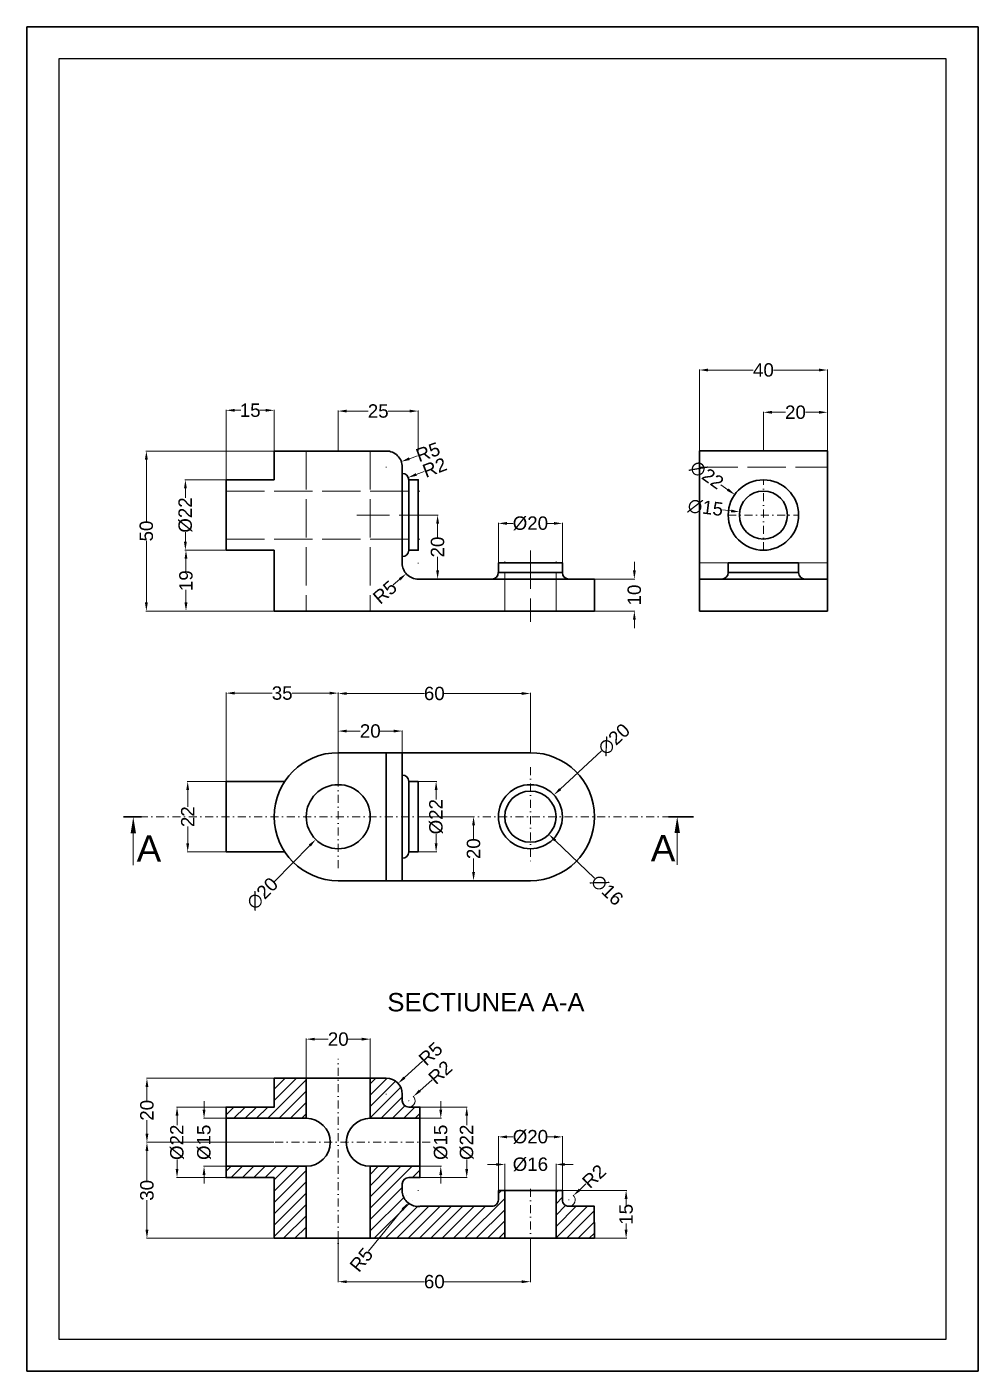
# Model space of a CAD drawing. Header units: inches. Extents: x 0 to 297, y 0 to 420.
import ezdxf

# ---------------------------------------------------------------- set-up
doc = ezdxf.new("R2010")
doc.units = ezdxf.units.IN
doc.header["$MEASUREMENT"] = 0
doc.linetypes.add('ACAD_ISO02W100', pattern=[15, 12, -3])
doc.linetypes.add('DASHDOT', pattern=[1, 0.5, -0.25, 0, -0.25])
for name, color, linetype, lineweight in [('A', 201, 'Continuous', 30), ('axe', 230, 'DASHDOT', 0), ('cote', 201, 'Continuous', 0), ('hasura', 253, 'Continuous', 0), ('interior', 253, 'ACAD_ISO02W100', 0), ('lin groasa', 255, 'Continuous', 30), ('rama', 255, 'Continuous', 30)]:
    doc.layers.add(name, color=color, linetype=linetype, lineweight=lineweight)
doc.styles.get("Standard").update_dxf_attribs({"font": 'arial.ttf'})
doc.dimstyles.get("Standard").update_dxf_attribs({"dimtxt": 4.18, "dimasz": 2.68, "dimexe": 0.18, "dimexo": 0.0625, "dimgap": 0.09, "dimtad": 0, "dimdec": 1, "dimdsep": 46, "dimtxsty": 'Standard', "dimcen": 0.09, "dimclrd": 256, "dimclre": 256, "dimclrt": 256, "dimadec": 0, "dimazin": 2, "dimtfac": 1, "dimtdec": 1, "dimtofl": 0, "dimtmove": 0, "dimatfit": 3, "dimfxl": 1, "dimtfillclr": 256, "dimtolj": 1, "dimtzin": 0, "dimlwd": -1, "dimlwe": -1, "dimarcsym": 0})

# ---------------------------------------------------------------- blocks, each defined once
blk = doc.blocks.new('*D1')
at = {"layer": 'cote', "ltscale": 5, "transparency": 16777216}
for p, q in [((97.21, 193.29), (97.21, 200.16)), ((99.89, 199.98), (104.1, 199.98)), ((114.53, 199.98), (110.32, 199.98)), ((117.21, 193.29), (117.21, 200.16))]:
    blk.add_line(p, q, dxfattribs=at)
for points in [[(99.89, 200.42), (99.89, 199.53), (97.21, 199.98)], [(114.53, 200.42), (114.53, 199.53), (117.21, 199.98)]]:
    blk.add_solid(points, dxfattribs=at)
at = {"layer": 'Defpoints', "color": 0, "ltscale": 5, "transparency": 16777216}
for p in [(117.21, 199.98), (97.21, 193.23), (117.21, 193.23)]:
    blk.add_point(p, dxfattribs=at)
at = {"layer": 'cote', "ltscale": 5, "transparency": 16777216, "insert": (107.21, 199.98), "char_height": 4.18, "attachment_point": 5}
blk.add_mtext('\\A1;20', dxfattribs=at)
blk = doc.blocks.new('*D2')
at = {"layer": 'cote', "ltscale": 5, "transparency": 16777216}
for p, q in [((62.21, 278.55), (62.21, 300.39)), ((64.89, 300.21), (66.8, 300.21)), ((74.53, 300.21), (72.61, 300.21)), ((77.21, 278.55), (77.21, 300.39))]:
    blk.add_line(p, q, dxfattribs=at)
for points in [[(64.89, 300.65), (64.89, 299.76), (62.21, 300.21)], [(74.53, 300.65), (74.53, 299.76), (77.21, 300.21)]]:
    blk.add_solid(points, dxfattribs=at)
at = {"layer": 'Defpoints', "color": 0, "ltscale": 5, "transparency": 16777216}
for p in [(77.21, 300.21), (62.21, 278.48), (77.21, 278.48)]:
    blk.add_point(p, dxfattribs=at)
at = {"layer": 'cote', "ltscale": 5, "transparency": 16777216, "insert": (69.71, 300.21), "char_height": 4.18, "attachment_point": 5}
blk.add_mtext('\\A1;15', dxfattribs=at)
blk = doc.blocks.new('*D3')
at = {"layer": 'cote', "ltscale": 5, "transparency": 16777216}
for p, q in [((97.21, 287.55), (97.21, 300.14)), ((99.89, 299.96), (106.57, 299.96)), ((119.51, 299.96), (112.84, 299.96)), ((122.19, 287.55), (122.19, 300.14))]:
    blk.add_line(p, q, dxfattribs=at)
for points in [[(99.89, 300.4), (99.89, 299.51), (97.21, 299.96)], [(119.51, 300.4), (119.51, 299.51), (122.19, 299.96)]]:
    blk.add_solid(points, dxfattribs=at)
at = {"layer": 'Defpoints', "color": 0, "ltscale": 5, "transparency": 16777216}
for p in [(122.19, 299.96), (97.21, 287.48), (122.19, 287.48)]:
    blk.add_point(p, dxfattribs=at)
at = {"layer": 'cote', "ltscale": 5, "transparency": 16777216, "insert": (109.7, 299.96), "char_height": 4.18, "attachment_point": 5}
blk.add_mtext('\\A1;25', dxfattribs=at)
blk = doc.blocks.new('*D4')
at = {"layer": 'cote', "ltscale": 5, "transparency": 16777216}
for p, q in [((128.23, 264.8), (128.23, 260.6)), ((128.3, 267.48), (128.41, 267.48)), ((128.23, 250.17), (128.23, 254.37)), ((128.3, 247.49), (128.41, 247.49))]:
    blk.add_line(p, q, dxfattribs=at)
for points in [[(127.79, 264.8), (128.68, 264.8), (128.23, 267.48)], [(127.79, 250.17), (128.68, 250.17), (128.23, 247.49)]]:
    blk.add_solid(points, dxfattribs=at)
at = {"layer": 'Defpoints', "color": 0, "ltscale": 5, "transparency": 16777216}
for p in [(128.23, 267.48), (128.23, 247.49), (128.23, 247.49)]:
    blk.add_point(p, dxfattribs=at)
at = {"layer": 'cote', "ltscale": 5, "transparency": 16777216, "insert": (128.23, 257.48), "char_height": 4.18, "attachment_point": 5, "rotation": 90}
blk.add_mtext('\\A1;20', dxfattribs=at)
blk = doc.blocks.new('*D5')
at = {"layer": 'cote', "ltscale": 5, "transparency": 16777216}
for p, q in [((77.15, 287.48), (37.12, 287.48)), ((37.3, 284.8), (37.3, 265.56)), ((37.3, 240.17), (37.3, 259.41)), ((77.15, 237.49), (37.12, 237.49))]:
    blk.add_line(p, q, dxfattribs=at)
for points in [[(36.85, 284.8), (37.75, 284.8), (37.3, 287.48)], [(36.85, 240.17), (37.75, 240.17), (37.3, 237.49)]]:
    blk.add_solid(points, dxfattribs=at)
at = {"layer": 'Defpoints', "color": 0, "ltscale": 5, "transparency": 16777216}
for p in [(77.21, 287.48), (37.3, 237.49), (77.21, 237.49)]:
    blk.add_point(p, dxfattribs=at)
at = {"layer": 'cote', "ltscale": 5, "transparency": 16777216, "insert": (37.3, 262.48), "char_height": 4.18, "attachment_point": 5, "rotation": 90}
blk.add_mtext('\\A1;50', dxfattribs=at)
blk = doc.blocks.new('*D6')
at = {"layer": 'cote', "ltscale": 5, "transparency": 16777216}
for p, q in [((62.15, 256.48), (49.49, 256.48)), ((49.67, 253.8), (49.67, 249.88)), ((49.67, 240.17), (49.67, 244.09)), ((62.15, 237.49), (49.49, 237.49))]:
    blk.add_line(p, q, dxfattribs=at)
for points in [[(49.22, 253.8), (50.12, 253.8), (49.67, 256.48)], [(49.22, 240.17), (50.12, 240.17), (49.67, 237.49)]]:
    blk.add_solid(points, dxfattribs=at)
at = {"layer": 'Defpoints', "color": 0, "ltscale": 5, "transparency": 16777216}
for p in [(62.21, 256.48), (49.67, 237.49), (62.21, 237.49)]:
    blk.add_point(p, dxfattribs=at)
at = {"layer": 'cote', "ltscale": 5, "transparency": 16777216, "insert": (49.67, 246.98), "char_height": 4.18, "attachment_point": 5, "rotation": 90}
blk.add_mtext('\\A1;19', dxfattribs=at)
blk = doc.blocks.new('*D7')
at = {"layer": 'cote', "ltscale": 5, "transparency": 16777216}
for p, q in [((62.15, 278.48), (49.31, 278.48)), ((49.49, 275.8), (49.49, 272.82)), ((49.49, 259.16), (49.49, 262.15)), ((62.15, 256.48), (49.31, 256.48))]:
    blk.add_line(p, q, dxfattribs=at)
for points in [[(49.04, 275.8), (49.94, 275.8), (49.49, 278.48)], [(49.04, 259.16), (49.94, 259.16), (49.49, 256.48)]]:
    blk.add_solid(points, dxfattribs=at)
at = {"layer": 'Defpoints', "color": 0, "ltscale": 5, "transparency": 16777216}
for p in [(62.21, 278.48), (49.49, 256.48), (62.21, 256.48)]:
    blk.add_point(p, dxfattribs=at)
at = {"layer": 'cote', "ltscale": 5, "transparency": 16777216, "insert": (49.49, 267.48), "char_height": 4.18, "attachment_point": 5, "rotation": 90}
blk.add_mtext('\\A1;%%C22', dxfattribs=at)
blk = doc.blocks.new('*D8')
at = {"layer": 'cote', "ltscale": 5, "transparency": 16777216}
for p, q in [((147.21, 252.6), (147.21, 265.05)), ((149.89, 264.87), (151.86, 264.87)), ((164.53, 264.87), (162.56, 264.87)), ((167.21, 252.6), (167.21, 265.05))]:
    blk.add_line(p, q, dxfattribs=at)
for points in [[(149.89, 265.31), (149.89, 264.42), (147.21, 264.87)], [(164.53, 265.31), (164.53, 264.42), (167.21, 264.87)]]:
    blk.add_solid(points, dxfattribs=at)
at = {"layer": 'Defpoints', "color": 0, "ltscale": 5, "transparency": 16777216}
for p in [(167.21, 264.87), (147.21, 252.53), (167.21, 252.53)]:
    blk.add_point(p, dxfattribs=at)
at = {"layer": 'cote', "ltscale": 5, "transparency": 16777216, "insert": (157.21, 264.87), "char_height": 4.18, "attachment_point": 5}
blk.add_mtext('\\A1;%%C20', dxfattribs=at)
blk = doc.blocks.new('*D9')
at = {"layer": 'cote', "ltscale": 5, "transparency": 16777216}
for p, q in [((189.67, 250.17), (189.67, 252.85)), ((177.27, 247.49), (189.85, 247.49)), ((177.27, 237.49), (189.85, 237.49)), ((189.67, 234.81), (189.67, 232.13))]:
    blk.add_line(p, q, dxfattribs=at)
for points in [[(189.23, 250.17), (190.12, 250.17), (189.67, 247.49)], [(189.23, 234.81), (190.12, 234.81), (189.67, 237.49)]]:
    blk.add_solid(points, dxfattribs=at)
at = {"layer": 'Defpoints', "color": 0, "ltscale": 5, "transparency": 16777216}
for p in [(177.21, 247.49), (177.21, 237.49), (189.67, 237.49)]:
    blk.add_point(p, dxfattribs=at)
at = {"layer": 'cote', "ltscale": 5, "transparency": 16777216, "insert": (189.67, 242.49), "char_height": 4.18, "attachment_point": 5, "rotation": 90}
blk.add_mtext('\\A1;10', dxfattribs=at)
blk = doc.blocks.new('*D10')
at = {"layer": 'cote', "ltscale": 5, "transparency": 16777216}
for p, q in [((121.96, 285.98), (119.43, 285.08)), ((112.11, 282.48), (112.29, 282.48)), ((112.2, 282.39), (112.2, 282.57))]:
    blk.add_line(p, q, dxfattribs=at)
blk.add_solid([(119.28, 285.5), (119.58, 284.66), (116.91, 284.17)], dxfattribs=at)
at = {"layer": 'Defpoints', "color": 0, "ltscale": 5, "transparency": 16777216}
for p in [(112.2, 282.48), (116.91, 284.17)]:
    blk.add_point(p, dxfattribs=at)
at = {"layer": 'cote', "ltscale": 5, "transparency": 16777216, "insert": (125.23, 287.15), "char_height": 4.18, "attachment_point": 5, "rotation": 19.7233}
blk.add_mtext('\\A1;R5', dxfattribs=at)
blk = doc.blocks.new('*D11')
at = {"layer": 'cote', "ltscale": 5, "transparency": 16777216}
for p, q in [((117.12, 278.48), (117.3, 278.48)), ((117.21, 278.39), (117.21, 278.57)), ((124.09, 281.1), (121.58, 280.15))]:
    blk.add_line(p, q, dxfattribs=at)
blk.add_solid([(121.42, 280.57), (121.74, 279.73), (119.08, 279.2)], dxfattribs=at)
at = {"layer": 'Defpoints', "color": 0, "ltscale": 5, "transparency": 16777216}
for p in [(117.21, 278.48), (119.08, 279.2)]:
    blk.add_point(p, dxfattribs=at)
at = {"layer": 'cote', "ltscale": 5, "transparency": 16777216, "insert": (127.3, 282.32), "char_height": 4.18, "attachment_point": 5, "rotation": 20.8193}
blk.add_mtext('\\A1;R2', dxfattribs=at)
blk = doc.blocks.new('*D12')
at = {"layer": 'cote', "ltscale": 5, "transparency": 16777216}
for p, q in [((122.09, 252.46), (122.27, 252.46)), ((122.18, 252.37), (122.18, 252.55)), ((114.39, 245.63), (116.4, 247.4))]:
    blk.add_line(p, q, dxfattribs=at)
blk.add_solid([(116.11, 247.74), (116.7, 247.06), (118.42, 249.16)], dxfattribs=at)
at = {"layer": 'Defpoints', "color": 0, "ltscale": 5, "transparency": 16777216}
for p in [(122.18, 252.46), (118.42, 249.16)]:
    blk.add_point(p, dxfattribs=at)
at = {"layer": 'cote', "ltscale": 5, "transparency": 16777216, "insert": (111.77, 243.35), "char_height": 4.18, "attachment_point": 5, "rotation": 41.1904}
blk.add_mtext('\\A1;R5', dxfattribs=at)
blk = doc.blocks.new('*D13')
at = {"layer": 'cote', "ltscale": 5, "transparency": 16777216}
for p, q in [((229.97, 287.55), (229.97, 299.76)), ((232.65, 299.58), (236.86, 299.58)), ((247.29, 299.58), (243.08, 299.58)), ((249.97, 287.55), (249.97, 299.76))]:
    blk.add_line(p, q, dxfattribs=at)
for points in [[(232.65, 300.03), (232.65, 299.13), (229.97, 299.58)], [(247.29, 300.03), (247.29, 299.13), (249.97, 299.58)]]:
    blk.add_solid(points, dxfattribs=at)
at = {"layer": 'Defpoints', "color": 0, "ltscale": 5, "transparency": 16777216}
for p in [(249.97, 299.58), (229.97, 287.49), (249.97, 287.49)]:
    blk.add_point(p, dxfattribs=at)
at = {"layer": 'cote', "ltscale": 5, "transparency": 16777216, "insert": (239.97, 299.58), "char_height": 4.18, "attachment_point": 5}
blk.add_mtext('\\A1;20', dxfattribs=at)
blk = doc.blocks.new('*D14')
at = {"layer": 'cote', "ltscale": 5, "transparency": 16777216}
for p, q in [((209.97, 287.55), (209.97, 312.97)), ((212.65, 312.79), (226.81, 312.79)), ((247.29, 312.79), (233.13, 312.79)), ((249.97, 287.55), (249.97, 312.97))]:
    blk.add_line(p, q, dxfattribs=at)
for points in [[(212.65, 313.23), (212.65, 312.34), (209.97, 312.79)], [(247.29, 313.23), (247.29, 312.34), (249.97, 312.79)]]:
    blk.add_solid(points, dxfattribs=at)
at = {"layer": 'Defpoints', "color": 0, "ltscale": 5, "transparency": 16777216}
for p in [(249.97, 312.79), (209.97, 287.49), (249.97, 287.49)]:
    blk.add_point(p, dxfattribs=at)
at = {"layer": 'cote', "ltscale": 5, "transparency": 16777216, "insert": (229.97, 312.79), "char_height": 4.18, "attachment_point": 5}
blk.add_mtext('\\A1;40', dxfattribs=at)
blk = doc.blocks.new('*D15')
at = {"layer": 'cote', "ltscale": 5, "transparency": 16777216}
for p, q in [((216.63, 276.95), (218.82, 275.4)), ((229.88, 267.48), (230.06, 267.48)), ((229.97, 267.39), (229.97, 267.57))]:
    blk.add_line(p, q, dxfattribs=at)
blk.add_solid([(219.07, 275.77), (218.56, 275.04), (221, 273.85)], dxfattribs=at)
at = {"layer": 'Defpoints', "color": 0, "ltscale": 5, "transparency": 16777216}
for p in [(221, 273.85), (238.94, 261.12)]:
    blk.add_point(p, dxfattribs=at)
at = {"layer": 'cote', "ltscale": 5, "transparency": 16777216, "insert": (212.28, 280.04), "char_height": 4.18, "attachment_point": 5, "rotation": 324.6384}
blk.add_mtext('\\A1;∅22', dxfattribs=at)
blk = doc.blocks.new('*D16')
at = {"layer": 'cote', "ltscale": 5, "transparency": 16777216}
for p, q in [((217.21, 269.1), (219.87, 268.77)), ((229.88, 267.48), (230.06, 267.48)), ((229.97, 267.39), (229.97, 267.57))]:
    blk.add_line(p, q, dxfattribs=at)
blk.add_solid([(219.93, 269.21), (219.82, 268.32), (222.53, 268.43)], dxfattribs=at)
at = {"layer": 'Defpoints', "color": 0, "ltscale": 5, "transparency": 16777216}
for p in [(222.53, 268.43), (237.41, 266.54)]:
    blk.add_point(p, dxfattribs=at)
at = {"layer": 'cote', "ltscale": 5, "transparency": 16777216, "insert": (211.88, 269.78), "char_height": 4.18, "attachment_point": 5, "rotation": 352.7708}
blk.add_mtext('\\A1;∅15', dxfattribs=at)
blk = doc.blocks.new('*D17')
at = {"layer": 'cote', "ltscale": 5, "transparency": 16777216}
for p, q in [((97.12, 173.23), (97.3, 173.23)), ((97.21, 173.14), (97.21, 173.32)), ((77.3, 153.02), (88.31, 164.2))]:
    blk.add_line(p, q, dxfattribs=at)
blk.add_solid([(87.99, 164.51), (88.63, 163.88), (90.19, 166.11)], dxfattribs=at)
at = {"layer": 'Defpoints', "color": 0, "ltscale": 5, "transparency": 16777216}
for p in [(104.23, 180.35), (90.19, 166.11)]:
    blk.add_point(p, dxfattribs=at)
at = {"layer": 'cote', "ltscale": 5, "transparency": 16777216, "insert": (73.54, 149.21), "char_height": 4.18, "attachment_point": 5, "rotation": 45.4229}
blk.add_mtext('\\A1;∅20', dxfattribs=at)
blk = doc.blocks.new('*D18')
at = {"layer": 'cote', "ltscale": 5, "transparency": 16777216}
for p, q in [((62.15, 184.23), (50.03, 184.23)), ((50.21, 181.55), (50.21, 176.33)), ((50.21, 164.91), (50.21, 170.13)), ((62.15, 162.23), (50.03, 162.23))]:
    blk.add_line(p, q, dxfattribs=at)
for points in [[(49.76, 181.55), (50.66, 181.55), (50.21, 184.23)], [(49.76, 164.91), (50.66, 164.91), (50.21, 162.23)]]:
    blk.add_solid(points, dxfattribs=at)
at = {"layer": 'Defpoints', "color": 0, "ltscale": 5, "transparency": 16777216}
for p in [(62.21, 184.23), (50.21, 162.23), (62.21, 162.23)]:
    blk.add_point(p, dxfattribs=at)
at = {"layer": 'cote', "ltscale": 5, "transparency": 16777216, "insert": (50.21, 173.23), "char_height": 4.18, "attachment_point": 5, "rotation": 90}
blk.add_mtext('\\A1;22', dxfattribs=at)
blk = doc.blocks.new('*D19')
at = {"layer": 'cote', "ltscale": 5, "transparency": 16777216}
for p, q in [((62.21, 184.29), (62.21, 212.01)), ((64.89, 211.83), (76.61, 211.83)), ((94.53, 211.83), (82.81, 211.83)), ((97.21, 184.29), (97.21, 212.01))]:
    blk.add_line(p, q, dxfattribs=at)
for points in [[(64.89, 212.28), (64.89, 211.38), (62.21, 211.83)], [(94.53, 212.28), (94.53, 211.38), (97.21, 211.83)]]:
    blk.add_solid(points, dxfattribs=at)
at = {"layer": 'Defpoints', "color": 0, "ltscale": 5, "transparency": 16777216}
for p in [(97.21, 211.83), (62.21, 184.23), (97.21, 184.23)]:
    blk.add_point(p, dxfattribs=at)
at = {"layer": 'cote', "ltscale": 5, "transparency": 16777216, "insert": (79.71, 211.83), "char_height": 4.18, "attachment_point": 5}
blk.add_mtext('\\A1;35', dxfattribs=at)
blk = doc.blocks.new('*D20')
at = {"layer": 'cote', "ltscale": 5, "transparency": 16777216}
for p, q in [((97.21, 193.29), (97.21, 211.89)), ((99.89, 211.71), (124.12, 211.71)), ((154.53, 211.71), (130.3, 211.71)), ((157.21, 193.29), (157.21, 211.89))]:
    blk.add_line(p, q, dxfattribs=at)
for points in [[(99.89, 212.16), (99.89, 211.27), (97.21, 211.71)], [(154.53, 212.16), (154.53, 211.27), (157.21, 211.71)]]:
    blk.add_solid(points, dxfattribs=at)
at = {"layer": 'Defpoints', "color": 0, "ltscale": 5, "transparency": 16777216}
for p in [(157.21, 211.71), (97.21, 193.23), (157.21, 193.23)]:
    blk.add_point(p, dxfattribs=at)
at = {"layer": 'cote', "ltscale": 5, "transparency": 16777216, "insert": (127.21, 211.71), "char_height": 4.18, "attachment_point": 5}
blk.add_mtext('\\A1;60', dxfattribs=at)
blk = doc.blocks.new('*D21')
at = {"layer": 'cote', "ltscale": 5, "transparency": 16777216}
for p, q in [((124.27, 173.23), (139.65, 173.23)), ((139.47, 170.55), (139.47, 166.34)), ((139.47, 155.91), (139.47, 160.12)), ((124.27, 153.23), (139.65, 153.23))]:
    blk.add_line(p, q, dxfattribs=at)
for points in [[(139.02, 170.55), (139.91, 170.55), (139.47, 173.23)], [(139.02, 155.91), (139.91, 155.91), (139.47, 153.23)]]:
    blk.add_solid(points, dxfattribs=at)
at = {"layer": 'Defpoints', "color": 0, "ltscale": 5, "transparency": 16777216}
for p in [(124.2, 173.23), (124.2, 153.23), (139.47, 153.23)]:
    blk.add_point(p, dxfattribs=at)
at = {"layer": 'cote', "ltscale": 5, "transparency": 16777216, "insert": (139.47, 163.23), "char_height": 4.18, "attachment_point": 5, "rotation": 90}
blk.add_mtext('\\A1;20', dxfattribs=at)
blk = doc.blocks.new('*D22')
at = {"layer": 'cote', "ltscale": 5, "transparency": 16777216}
for p, q in [((157.12, 173.23), (157.3, 173.23)), ((157.21, 173.14), (157.21, 173.32)), ((177.26, 154.02), (164.92, 165.84))]:
    blk.add_line(p, q, dxfattribs=at)
blk.add_solid([(165.23, 166.16), (164.61, 165.52), (162.99, 167.7)], dxfattribs=at)
at = {"layer": 'Defpoints', "color": 0, "ltscale": 5, "transparency": 16777216}
for p in [(151.43, 178.76), (162.99, 167.7)]:
    blk.add_point(p, dxfattribs=at)
at = {"layer": 'cote', "ltscale": 5, "transparency": 16777216, "insert": (181.13, 150.32), "char_height": 4.18, "attachment_point": 5, "rotation": 316.2454}
blk.add_mtext('\\A1;∅16', dxfattribs=at)
blk = doc.blocks.new('*D23')
at = {"layer": 'cote', "ltscale": 5, "transparency": 16777216}
for p, q in [((179.41, 193.76), (166.52, 181.84)), ((157.12, 173.23), (157.3, 173.23)), ((157.21, 173.14), (157.21, 173.32))]:
    blk.add_line(p, q, dxfattribs=at)
blk.add_solid([(166.21, 182.16), (166.82, 181.51), (164.55, 180.02)], dxfattribs=at)
at = {"layer": 'Defpoints', "color": 0, "ltscale": 5, "transparency": 16777216}
for p in [(164.55, 180.02), (149.87, 166.44)]:
    blk.add_point(p, dxfattribs=at)
at = {"layer": 'cote', "ltscale": 5, "transparency": 16777216, "insert": (183.34, 197.39), "char_height": 4.18, "attachment_point": 5, "rotation": 42.7564}
blk.add_mtext('\\A1;∅20', dxfattribs=at)
blk = doc.blocks.new('*D24')
at = {"layer": 'cote', "ltscale": 5, "transparency": 16777216}
for p, q in [((122.27, 184.23), (127.95, 184.23)), ((127.77, 181.55), (127.77, 178.57)), ((127.77, 164.91), (127.77, 167.89)), ((122.27, 162.23), (127.95, 162.23))]:
    blk.add_line(p, q, dxfattribs=at)
for points in [[(127.33, 181.55), (128.22, 181.55), (127.77, 184.23)], [(127.33, 164.91), (128.22, 164.91), (127.77, 162.23)]]:
    blk.add_solid(points, dxfattribs=at)
at = {"layer": 'Defpoints', "color": 0, "ltscale": 5, "transparency": 16777216}
for p in [(122.21, 184.23), (122.21, 162.23), (127.77, 162.23)]:
    blk.add_point(p, dxfattribs=at)
at = {"layer": 'cote', "ltscale": 5, "transparency": 16777216, "insert": (127.77, 173.23), "char_height": 4.18, "attachment_point": 5, "rotation": 90}
blk.add_mtext('\\A1;%%C22', dxfattribs=at)
blk = doc.blocks.new('*D25')
at = {"layer": 'cote', "ltscale": 5, "transparency": 16777216}
for p, q in [((55.31, 81.67), (55.31, 84.35)), ((62.15, 78.99), (55.13, 78.99)), ((62.15, 63.99), (55.13, 63.99)), ((55.31, 61.31), (55.31, 58.63))]:
    blk.add_line(p, q, dxfattribs=at)
for points in [[(54.86, 81.67), (55.76, 81.67), (55.31, 78.99)], [(54.86, 61.31), (55.76, 61.31), (55.31, 63.99)]]:
    blk.add_solid(points, dxfattribs=at)
at = {"layer": 'Defpoints', "color": 0, "ltscale": 5, "transparency": 16777216}
for p in [(55.31, 78.99), (62.21, 78.99), (62.21, 63.99)]:
    blk.add_point(p, dxfattribs=at)
at = {"layer": 'cote', "ltscale": 5, "transparency": 16777216, "insert": (55.31, 71.49), "char_height": 4.18, "attachment_point": 5, "rotation": 90}
blk.add_mtext('\\A1;%%C15', dxfattribs=at)
blk = doc.blocks.new('*D26')
at = {"layer": 'cote', "ltscale": 5, "transparency": 16777216}
for p, q in [((62.15, 82.49), (46.7, 82.49)), ((46.88, 79.81), (46.88, 76.82)), ((46.88, 63.17), (46.88, 66.15)), ((62.15, 60.49), (46.7, 60.49))]:
    blk.add_line(p, q, dxfattribs=at)
for points in [[(46.44, 79.81), (47.33, 79.81), (46.88, 82.49)], [(46.44, 63.17), (47.33, 63.17), (46.88, 60.49)]]:
    blk.add_solid(points, dxfattribs=at)
at = {"layer": 'Defpoints', "color": 0, "ltscale": 5, "transparency": 16777216}
for p in [(62.21, 82.49), (46.88, 60.49), (62.21, 60.49)]:
    blk.add_point(p, dxfattribs=at)
at = {"layer": 'cote', "ltscale": 5, "transparency": 16777216, "insert": (46.88, 71.49), "char_height": 4.18, "attachment_point": 5, "rotation": 90}
blk.add_mtext('\\A1;%%C22', dxfattribs=at)
blk = doc.blocks.new('*D27')
at = {"layer": 'cote', "ltscale": 5, "transparency": 16777216}
for p, q in [((77.15, 71.49), (37.3, 71.49)), ((37.48, 68.81), (37.48, 59.56)), ((37.48, 44.17), (37.48, 53.41)), ((77.15, 41.49), (37.3, 41.49))]:
    blk.add_line(p, q, dxfattribs=at)
for points in [[(37.03, 68.81), (37.93, 68.81), (37.48, 71.49)], [(37.03, 44.17), (37.93, 44.17), (37.48, 41.49)]]:
    blk.add_solid(points, dxfattribs=at)
at = {"layer": 'Defpoints', "color": 0, "ltscale": 5, "transparency": 16777216}
for p in [(37.48, 71.49), (77.21, 71.49), (77.21, 41.49)]:
    blk.add_point(p, dxfattribs=at)
at = {"layer": 'cote', "ltscale": 5, "transparency": 16777216, "insert": (37.48, 56.49), "char_height": 4.18, "attachment_point": 5, "rotation": 90}
blk.add_mtext('\\A1;30', dxfattribs=at)
blk = doc.blocks.new('*D28')
at = {"layer": 'cote', "ltscale": 5, "transparency": 16777216}
for p, q in [((77.15, 91.49), (37.3, 91.49)), ((37.48, 88.81), (37.48, 84.6)), ((37.48, 74.17), (37.48, 78.37)), ((77.15, 71.49), (37.3, 71.49))]:
    blk.add_line(p, q, dxfattribs=at)
for points in [[(37.03, 88.81), (37.93, 88.81), (37.48, 91.49)], [(37.03, 74.17), (37.93, 74.17), (37.48, 71.49)]]:
    blk.add_solid(points, dxfattribs=at)
at = {"layer": 'Defpoints', "color": 0, "ltscale": 5, "transparency": 16777216}
for p in [(77.21, 91.49), (37.48, 71.49), (77.21, 71.49)]:
    blk.add_point(p, dxfattribs=at)
at = {"layer": 'cote', "ltscale": 5, "transparency": 16777216, "insert": (37.48, 81.49), "char_height": 4.18, "attachment_point": 5, "rotation": 90}
blk.add_mtext('\\A1;20', dxfattribs=at)
blk = doc.blocks.new('*D29')
at = {"layer": 'cote', "ltscale": 5, "transparency": 16777216}
for p, q in [((87.21, 91.57), (87.21, 103.9)), ((89.89, 103.72), (94.1, 103.72)), ((104.53, 103.72), (100.32, 103.72)), ((107.21, 91.57), (107.21, 103.9))]:
    blk.add_line(p, q, dxfattribs=at)
for points in [[(89.89, 104.16), (89.89, 103.27), (87.21, 103.72)], [(104.53, 104.16), (104.53, 103.27), (107.21, 103.72)]]:
    blk.add_solid(points, dxfattribs=at)
at = {"layer": 'Defpoints', "color": 0, "ltscale": 5, "transparency": 16777216}
for p in [(107.21, 103.72), (87.21, 91.51), (107.21, 91.51)]:
    blk.add_point(p, dxfattribs=at)
at = {"layer": 'cote', "ltscale": 5, "transparency": 16777216, "insert": (97.21, 103.72), "char_height": 4.18, "attachment_point": 5}
blk.add_mtext('\\A1;20', dxfattribs=at)
blk = doc.blocks.new('*D30')
at = {"layer": 'cote', "ltscale": 5, "transparency": 16777216}
for p, q in [((129.23, 81.67), (129.23, 84.35)), ((122.77, 78.99), (129.41, 78.99)), ((122.77, 63.99), (129.41, 63.99)), ((129.23, 61.31), (129.23, 58.63))]:
    blk.add_line(p, q, dxfattribs=at)
for points in [[(128.78, 81.67), (129.67, 81.67), (129.23, 78.99)], [(128.78, 61.31), (129.67, 61.31), (129.23, 63.99)]]:
    blk.add_solid(points, dxfattribs=at)
at = {"layer": 'Defpoints', "color": 0, "ltscale": 5, "transparency": 16777216}
for p in [(122.71, 78.99), (122.71, 63.99), (129.23, 63.99)]:
    blk.add_point(p, dxfattribs=at)
at = {"layer": 'cote', "ltscale": 5, "transparency": 16777216, "insert": (129.23, 71.49), "char_height": 4.18, "attachment_point": 5, "rotation": 90}
blk.add_mtext('\\A1;%%C15', dxfattribs=at)
blk = doc.blocks.new('*D31')
at = {"layer": 'cote', "ltscale": 5, "transparency": 16777216}
for p, q in [((122.77, 82.49), (137.51, 82.49)), ((137.33, 79.81), (137.33, 76.82)), ((137.33, 63.17), (137.33, 66.15)), ((122.77, 60.49), (137.51, 60.49))]:
    blk.add_line(p, q, dxfattribs=at)
for points in [[(136.88, 79.81), (137.78, 79.81), (137.33, 82.49)], [(136.88, 63.17), (137.78, 63.17), (137.33, 60.49)]]:
    blk.add_solid(points, dxfattribs=at)
at = {"layer": 'Defpoints', "color": 0, "ltscale": 5, "transparency": 16777216}
for p in [(122.71, 82.49), (122.71, 60.49), (137.33, 60.49)]:
    blk.add_point(p, dxfattribs=at)
at = {"layer": 'cote', "ltscale": 5, "transparency": 16777216, "insert": (137.33, 71.49), "char_height": 4.18, "attachment_point": 5, "rotation": 90}
blk.add_mtext('\\A1;%%C22', dxfattribs=at)
blk = doc.blocks.new('*D32')
at = {"layer": 'cote', "ltscale": 5, "transparency": 16777216}
for p, q in [((146.53, 64.57), (143.85, 64.57)), ((149.21, 56.53), (149.21, 64.75)), ((165.21, 56.53), (165.21, 64.75)), ((167.89, 64.57), (170.57, 64.57))]:
    blk.add_line(p, q, dxfattribs=at)
for points in [[(146.53, 65.02), (146.53, 64.12), (149.21, 64.57)], [(167.89, 65.02), (167.89, 64.12), (165.21, 64.57)]]:
    blk.add_solid(points, dxfattribs=at)
at = {"layer": 'Defpoints', "color": 0, "ltscale": 5, "transparency": 16777216}
for p in [(165.21, 64.57), (149.21, 56.47), (165.21, 56.47)]:
    blk.add_point(p, dxfattribs=at)
at = {"layer": 'cote', "ltscale": 5, "transparency": 16777216, "insert": (157.21, 64.57), "char_height": 4.18, "attachment_point": 5}
blk.add_mtext('\\A1;%%C16', dxfattribs=at)
blk = doc.blocks.new('*D33')
at = {"layer": 'cote', "ltscale": 5, "transparency": 16777216}
for p, q in [((147.21, 56.53), (147.21, 73.36)), ((149.89, 73.18), (151.86, 73.18)), ((164.53, 73.18), (162.56, 73.18)), ((167.21, 56.53), (167.21, 73.36))]:
    blk.add_line(p, q, dxfattribs=at)
for points in [[(149.89, 73.63), (149.89, 72.73), (147.21, 73.18)], [(164.53, 73.63), (164.53, 72.73), (167.21, 73.18)]]:
    blk.add_solid(points, dxfattribs=at)
at = {"layer": 'Defpoints', "color": 0, "ltscale": 5, "transparency": 16777216}
for p in [(167.21, 73.18), (147.21, 56.47), (167.21, 56.47)]:
    blk.add_point(p, dxfattribs=at)
at = {"layer": 'cote', "ltscale": 5, "transparency": 16777216, "insert": (157.21, 73.18), "char_height": 4.18, "attachment_point": 5}
blk.add_mtext('\\A1;%%C20', dxfattribs=at)
blk = doc.blocks.new('*D34')
at = {"layer": 'cote', "ltscale": 5, "transparency": 16777216}
for p, q in [((167.27, 56.47), (187.28, 56.47)), ((187.1, 53.79), (187.1, 51.88)), ((187.1, 44.17), (187.1, 46.08)), ((167.27, 41.49), (187.28, 41.49))]:
    blk.add_line(p, q, dxfattribs=at)
for points in [[(186.65, 53.79), (187.54, 53.79), (187.1, 56.47)], [(186.65, 44.17), (187.54, 44.17), (187.1, 41.49)]]:
    blk.add_solid(points, dxfattribs=at)
at = {"layer": 'Defpoints', "color": 0, "ltscale": 5, "transparency": 16777216}
for p in [(167.21, 56.47), (167.21, 41.49), (187.1, 41.49)]:
    blk.add_point(p, dxfattribs=at)
at = {"layer": 'cote', "ltscale": 5, "transparency": 16777216, "insert": (187.1, 48.98), "char_height": 4.18, "attachment_point": 5, "rotation": 90}
blk.add_mtext('\\A1;15', dxfattribs=at)
blk = doc.blocks.new('*D35')
at = {"layer": 'cote', "ltscale": 5, "transparency": 16777216}
for p, q in [((97.21, 42.17), (97.21, 27.76)), ((157.21, 41.43), (157.21, 27.76)), ((99.89, 27.94), (124.12, 27.94)), ((154.53, 27.94), (130.3, 27.94))]:
    blk.add_line(p, q, dxfattribs=at)
for points in [[(99.89, 28.38), (99.89, 27.49), (97.21, 27.94)], [(154.53, 28.38), (154.53, 27.49), (157.21, 27.94)]]:
    blk.add_solid(points, dxfattribs=at)
at = {"layer": 'Defpoints', "color": 0, "ltscale": 5, "transparency": 16777216}
for p in [(97.21, 42.23), (157.21, 41.49), (157.21, 27.94)]:
    blk.add_point(p, dxfattribs=at)
at = {"layer": 'cote', "ltscale": 5, "transparency": 16777216, "insert": (127.21, 27.94), "char_height": 4.18, "attachment_point": 5}
blk.add_mtext('\\A1;60', dxfattribs=at)
blk = doc.blocks.new('*D36')
at = {"layer": 'cote', "ltscale": 5, "transparency": 16777216}
for p, q in [((123.49, 96.8), (117.89, 91.71)), ((112.09, 86.53), (112.27, 86.53)), ((112.18, 86.44), (112.18, 86.62))]:
    blk.add_line(p, q, dxfattribs=at)
blk.add_solid([(117.59, 92.04), (118.19, 91.38), (115.9, 89.91)], dxfattribs=at)
at = {"layer": 'Defpoints', "color": 0, "ltscale": 5, "transparency": 16777216}
for p in [(115.9, 89.91), (112.18, 86.53)]:
    blk.add_point(p, dxfattribs=at)
at = {"layer": 'cote', "ltscale": 5, "transparency": 16777216, "insert": (126.07, 99.13), "char_height": 4.18, "attachment_point": 5, "rotation": 42.2382}
blk.add_mtext('\\A1;R5', dxfattribs=at)
blk = doc.blocks.new('*D37')
at = {"layer": 'cote', "ltscale": 5, "transparency": 16777216}
for p, q in [((126.51, 91.04), (122.69, 87.61)), ((119.12, 84.49), (119.3, 84.49)), ((119.21, 84.4), (119.21, 84.58))]:
    blk.add_line(p, q, dxfattribs=at)
blk.add_arc((119.21, 84.49), 2, 271.7905, 47.062, dxfattribs=at)
blk.add_solid([(122.39, 87.95), (122.99, 87.28), (120.7, 85.82)], dxfattribs=at)
at = {"layer": 'Defpoints', "color": 0, "ltscale": 5, "transparency": 16777216}
for p in [(119.21, 84.49), (120.7, 85.82)]:
    blk.add_point(p, dxfattribs=at)
at = {"layer": 'cote', "ltscale": 5, "transparency": 16777216, "insert": (129.07, 93.34), "char_height": 4.18, "attachment_point": 5, "rotation": 41.9054}
blk.add_mtext('\\A1;R2', dxfattribs=at)
blk = doc.blocks.new('*D38')
at = {"layer": 'cote', "ltscale": 5, "transparency": 16777216}
for p, q in [((122.09, 56.45), (122.27, 56.45)), ((122.18, 56.36), (122.18, 56.54)), ((106.63, 37.47), (117.31, 50.51))]:
    blk.add_line(p, q, dxfattribs=at)
blk.add_solid([(116.97, 50.79), (117.66, 50.22), (119.01, 52.58)], dxfattribs=at)
at = {"layer": 'Defpoints', "color": 0, "ltscale": 5, "transparency": 16777216}
for p in [(122.18, 56.45), (119.01, 52.58)]:
    blk.add_point(p, dxfattribs=at)
at = {"layer": 'cote', "ltscale": 5, "transparency": 16777216, "insert": (104.43, 34.78), "char_height": 4.18, "attachment_point": 5, "rotation": 50.6755}
blk.add_mtext('\\A1;R5', dxfattribs=at)
blk = doc.blocks.new('*D39')
at = {"layer": 'cote', "ltscale": 5, "transparency": 16777216}
for p, q in [((174.57, 58.53), (172.62, 56.69)), ((169.12, 53.49), (169.3, 53.49)), ((169.21, 53.4), (169.21, 53.58))]:
    blk.add_line(p, q, dxfattribs=at)
blk.add_arc((169.21, 53.49), 2, 271.7905, 48.3489, dxfattribs=at)
blk.add_solid([(172.31, 57.02), (172.93, 56.37), (170.67, 54.86)], dxfattribs=at)
at = {"layer": 'Defpoints', "color": 0, "ltscale": 5, "transparency": 16777216}
for p in [(170.67, 54.86), (169.21, 53.49)]:
    blk.add_point(p, dxfattribs=at)
at = {"layer": 'cote', "ltscale": 5, "transparency": 16777216, "insert": (177.08, 60.88), "char_height": 4.18, "attachment_point": 5, "rotation": 43.1923}
blk.add_mtext('\\A1;R2', dxfattribs=at)

msp = doc.modelspace()

# ---------------------------------------------------------------- hatches: boundary and pattern name
at = {"layer": 'hasura', "ltscale": 5}
h = msp.add_hatch(dxfattribs=at)
h.set_pattern_fill('ANSI31', color=256, scale=20)
h.set_pattern_definition([(45, (-7e-15, -20.9852), (-1.767767, 1.767767), [])])
h.paths.add_polyline_path([(87.21, 91.51), (77.21, 91.49), (77.21, 82.49), (62.21, 82.49), (62.21, 78.99), (87.21, 78.99)])
h.paths.add_polyline_path([(87.21, 63.99), (62.21, 63.99), (62.21, 60.49), (77.21, 60.49), (77.21, 41.49), (87.21, 41.49)])
edge = h.paths.add_edge_path()
edge.add_arc((112.18, 86.53), 5.03, 0, 90.1083)
edge.add_line((112.17, 91.55), (107.21, 91.54))
edge.add_line((107.21, 91.54), (107.21, 78.99))
edge.add_line((107.21, 78.99), (122.71, 78.99))
edge.add_line((122.71, 78.99), (122.71, 82.49))
edge.add_line((122.71, 82.49), (119.21, 82.49))
edge.add_arc((119.21, 84.49), 2, 180, 270, ccw=False)
edge.add_line((117.21, 84.49), (117.21, 86.53))
edge = h.paths.add_edge_path()
edge.add_line((117.21, 55.93), (117.21, 58.49))
edge.add_arc((119.21, 58.49), 2, 90, 180, ccw=False)
edge.add_line((119.21, 60.49), (122.71, 60.49))
edge.add_line((122.71, 60.49), (122.71, 63.99))
edge.add_line((122.71, 63.99), (107.21, 63.99))
edge.add_line((107.21, 63.99), (107.21, 41.49))
edge.add_line((107.21, 41.49), (149.21, 41.49))
edge.add_line((149.21, 41.49), (149.21, 56.47))
edge.add_line((149.21, 56.47), (147.21, 56.47))
edge.add_line((147.21, 56.47), (147.21, 53.51))
edge.add_arc((145.21, 53.5), 2, -90, 0.2946, ccw=False)
edge.add_line((145.21, 51.5), (145.21, 51.49))
edge.add_line((145.21, 51.49), (122.81, 51.49))
edge.add_arc((122.18, 56.45), 5, 185.9696, 277.1775, ccw=False)
edge = h.paths.add_edge_path()
edge.add_line((177.15, 51.49), (169.21, 51.49))
edge.add_arc((169.21, 53.49), 2, 180.26, 270, ccw=False)
edge.add_line((167.21, 53.48), (167.21, 56.47))
edge.add_line((167.21, 56.47), (165.21, 56.47))
edge.add_line((165.21, 56.47), (165.21, 41.49))
edge.add_line((165.21, 41.49), (177.21, 41.49))
edge.add_line((177.21, 41.49), (177.15, 51.49))

# ---------------------------------------------------------------- linework, layer by layer
msp.add_lwpolyline([(10, 10), (287, 10), (287, 410), (10, 410)], close=True)
at = {"layer": 'A', "ltscale": 5}
for points in [[(30.12, 173.23), (35.82, 173.23)], [(208.12, 173.23), (200.29, 173.23)]]:
    msp.add_lwpolyline(points, dxfattribs=at)
at = {"layer": 'axe', "ltscale": 5}
for p, q in [((157.21, 188.7), (157.21, 158.39)), ((157.21, 56.99), (157.21, 38.2))]:
    msp.add_line(p, q, dxfattribs=at)
for points in [[(229.97, 256.48), (229.97, 278.48)], [(218.97, 267.48), (240.97, 267.48)], [(97.21, 157.16), (97.21, 187.64)], [(30.12, 173.23), (208.12, 173.23)], [(97.21, 36.13), (97.21, 97.59)], [(62.21, 71.49), (126.75, 71.49)]]:
    msp.add_lwpolyline(points, dxfattribs=at)
at = {"layer": 'cote', "ltscale": 5}
for p, q in [((33.22, 168.03), (33.22, 158.12)), ((203.06, 168.14), (203.06, 158.22))]:
    msp.add_line(p, q, dxfattribs=at)
for points in [[(34.07, 168.03), (32.38, 168.03), (33.22, 173.13)], [(203.91, 168.14), (202.21, 168.14), (203.06, 173.23)]]:
    msp.add_solid(points, dxfattribs=at)
at = {"layer": 'interior'}
msp.add_line((157.21, 256.4), (157.21, 234.09), dxfattribs=at)
for points in [[(87.21, 287.48), (87.21, 237.49)], [(107.21, 287.48), (107.21, 237.49)], [(209.97, 282.48), (249.97, 282.48)], [(62.21, 274.98), (122.71, 274.98)], [(128.23, 267.48), (103, 267.48)], [(62.21, 259.98), (122.71, 259.98)], [(149.21, 237.49), (149.21, 252.99)], [(165.21, 237.49), (165.21, 252.99)], [(209.95, 252.5), (218.95, 252.5)], [(240.97, 252.5), (249.97, 252.5)]]:
    msp.add_lwpolyline(points, dxfattribs=at)
at = {"layer": 'lin groasa'}
for p, q in [((97.21, 193.23), (157.21, 193.23)), ((112.21, 193.23), (112.21, 153.23)), ((117.21, 193.23), (117.21, 153.23)), ((119.21, 184.23), (119.21, 162.23)), ((122.21, 184.23), (122.21, 162.23)), ((117.21, 86.53), (117.21, 84.49)), ((117.21, 58.49), (117.21, 55.93))]:
    msp.add_line(p, q, dxfattribs=at)
for points in [[(77.21, 278.48), (77.18, 287.48)], [(77.21, 287.48), (112.21, 287.48)], [(209.97, 237.49), (209.97, 287.49), (249.97, 287.49), (249.97, 237.49)], [(117.21, 251.94), (117.2, 282.48)], [(62.21, 256.48), (62.21, 278.48)], [(62.21, 278.48), (77.21, 278.48)], [(119.21, 278.48), (122.21, 278.48), (122.21, 256.48), (119.21, 256.48)], [(119.21, 278.48), (119.21, 256.48)], [(77.21, 256.48), (62.21, 256.48)], [(177.21, 237.49), (77.21, 237.49), (77.21, 256.48)], [(147.21, 252.53), (147.21, 249.49)], [(167.21, 252.53), (147.21, 252.53)], [(167.21, 252.53), (167.21, 249.49)], [(218.97, 252.51), (240.97, 252.51), (240.97, 249.49), (218.97, 249.49), (218.97, 252.51)], [(167.21, 249.49), (147.19, 249.49)], [(177.21, 237.49), (177.21, 247.49), (122.71, 247.49)], [(209.97, 247.49), (249.97, 247.49)], [(209.97, 237.49), (249.97, 237.49)], [(62.21, 162.23), (62.21, 184.23), (80.5, 184.23)], [(119.21, 184.23), (122.21, 184.23)], [(62.21, 162.23), (80.5, 162.23)], [(62.21, 162.23), (80.5, 162.23)], [(119.21, 162.23), (122.21, 162.23)], [(97.21, 153.23), (157.21, 153.23)], [(77.21, 91.49), (77.21, 82.49), (62.21, 82.49), (62.21, 60.49), (77.21, 60.49)], [(77.21, 91.49), (112.17, 91.55)], [(77.21, 82.49), (77.21, 91.49)], [(87.21, 91.51), (87.21, 78.99)], [(107.21, 91.54), (107.21, 78.99)], [(119.21, 82.49), (122.71, 82.49), (122.71, 60.49), (119.21, 60.49)], [(62.21, 78.99), (87.21, 78.99)], [(122.71, 78.99), (107.21, 78.99)], [(62.21, 63.99), (87.21, 63.99)], [(87.21, 63.99), (87.21, 41.49)], [(122.71, 63.99), (107.21, 63.99)], [(107.21, 63.99), (107.21, 41.49)], [(177.21, 41.49), (77.21, 41.49), (77.21, 60.49)], [(147.21, 56.47), (147.21, 53.49)], [(167.21, 56.47), (147.21, 56.47)], [(149.21, 56.47), (149.21, 41.49)], [(165.21, 56.47), (165.21, 41.49)], [(167.21, 56.47), (167.21, 53.49)], [(145.21, 51.49), (122.71, 51.49)], [(177.21, 41.49), (177.15, 51.49), (169.21, 51.49)]]:
    msp.add_lwpolyline(points, dxfattribs=at)
for centre, radius in [((229.97, 267.48), 11), ((229.97, 267.48), 7.5), ((97.21, 173.23), 10), ((157.21, 173.23), 10), ((157.21, 173.23), 8)]:
    msp.add_circle(centre, radius, dxfattribs=at)
for centre, radius, start, end in [((112.2, 282.48), 5, 0.0071, 90.0496), ((117.21, 278.48), 2, 0, 90), ((117.21, 256.48), 2, 270, 0), ((122.18, 252.46), 5, 185.9696, 276.0121), ((145.19, 249.49), 2, 270, 0), ((169.21, 249.49), 2, 180, 270), ((216.97, 249.49), 2, 270, 0), ((242.97, 249.49), 2, 179.9343, 270), ((97.21, 173.23), 20, 90, 270), ((157.21, 173.23), 20, 270, 90), ((117.21, 184.23), 2, 0, 90), ((97.21, 173.23), 20, 359.9753, 0.0247), ((117.21, 162.23), 2, 270, 0), ((112.18, 86.53), 5.03, 359.9972, 89.7074), ((119.21, 84.49), 2, 180, 270), ((87.21, 71.49), 7.5, 270, 90), ((107.21, 71.49), 7.5, 90, 270), ((119.21, 58.49), 2, 90, 180), ((122.18, 56.45), 5, 185.9696, 276.0121), ((145.21, 53.5), 2, 270, 0.2946), ((169.21, 53.49), 2, 179.74, 270)]:
    msp.add_arc(centre, radius, start, end, dxfattribs=at)
at = {"layer": 'rama'}
msp.add_lwpolyline([(0, 0), (297, 0), (297, 420), (0, 420)], close=True, dxfattribs=at)

# ---------------------------------------------------------------- texts
at = {"layer": 'A', "ltscale": 5}
msp.add_text('SECTIUNEA A-A', height=5.7494, dxfattribs=at).set_placement((112.53, 112.39))
at = {"layer": 'lin groasa', "ltscale": 5}
for p in [(34.26, 159.13), (194.79, 159.23)]:
    msp.add_text('A', height=8.26, dxfattribs=at).set_placement(p)

# ---------------------------------------------------------------- dimensions: what is measured, and where the dimension line sits
at = {"layer": 'cote', "ltscale": 5}
for base, p1, p2, picture, middle in [((249.97, 312.79), (209.97, 287.49), (249.97, 287.49), '*D14', (229.97, 312.79)), ((77.21, 300.21), (62.21, 278.48), (77.21, 278.48), '*D2', (69.71, 300.21)), ((122.19, 299.96), (97.21, 287.48), (122.19, 287.48), '*D3', (109.7, 299.96)), ((249.97, 299.58), (229.97, 287.49), (249.97, 287.49), '*D13', (239.97, 299.58)), ((97.21, 211.83), (62.21, 184.23), (97.21, 184.23), '*D19', (79.71, 211.83)), ((157.21, 211.71), (97.21, 193.23), (157.21, 193.23), '*D20', (127.21, 211.71)), ((117.21, 199.98), (97.21, 193.23), (117.21, 193.23), '*D1', (107.21, 199.98)), ((107.21, 103.72), (87.21, 91.51), (107.21, 91.51), '*D29', (97.21, 103.72)), ((157.21, 27.94), (97.21, 42.23), (157.21, 41.49), '*D35', (127.21, 27.94))]:
    dim = msp.add_linear_dim(base=base, p1=p1, p2=p2, dimstyle='Standard', dxfattribs=at)
    dim.commit()
    dim.dimension.update_dxf_attribs({"geometry": picture, "text_midpoint": middle})
for center, mpoint, picture, middle in [((112.2, 282.48), (116.91, 284.17), '*D10', (125.23, 287.15)), ((117.21, 278.48), (119.08, 279.2), '*D11', (127.3, 282.32)), ((122.18, 252.46), (118.42, 249.16), '*D12', (111.77, 243.35)), ((169.21, 53.49), (170.67, 54.86), '*D39', (177.08, 60.88))]:
    dim = msp.add_radius_dim(center=center, mpoint=mpoint, dimstyle='Standard', dxfattribs=at)
    dim.commit()
    dim.dimension.update_dxf_attribs({"geometry": picture, "text_midpoint": middle})
for base, p1, p2, picture, middle in [((37.3, 237.49), (77.21, 287.48), (77.21, 237.49), '*D5', (37.3, 262.48)), ((128.23, 247.49), (128.23, 267.48), (128.23, 247.49), '*D4', (128.23, 257.48)), ((49.67, 237.49), (62.21, 256.48), (62.21, 237.49), '*D6', (49.67, 246.98)), ((189.67, 237.49), (177.21, 247.49), (177.21, 237.49), '*D9', (189.67, 242.49)), ((50.21, 162.23), (62.21, 184.23), (62.21, 162.23), '*D18', (50.21, 173.23)), ((37.48, 71.49), (77.21, 91.49), (77.21, 71.49), '*D28', (37.48, 81.49)), ((37.48, 71.49), (77.21, 41.49), (77.21, 71.49), '*D27', (37.48, 56.49)), ((187.1, 41.49), (167.21, 56.47), (167.21, 41.49), '*D34', (187.1, 48.98))]:
    dim = msp.add_linear_dim(base=base, p1=p1, p2=p2, angle=90, dimstyle='Standard', dxfattribs=at)
    dim.commit()
    dim.dimension.update_dxf_attribs({"geometry": picture, "text_midpoint": middle})
for p1, p2, picture, middle in [((238.94, 261.12), (221, 273.85), '*D15', (212.28, 280.04)), ((237.41, 266.54), (222.53, 268.43), '*D16', (211.88, 269.78))]:
    dim = msp.add_diameter_dim_2p(p1=p1, p2=p2, dimstyle='Standard', dxfattribs=at)
    dim.commit()
    dim.dimension.update_dxf_attribs({"geometry": picture, "text_midpoint": middle})
for base, p1, p2, picture, middle in [((49.49, 256.48), (62.21, 278.48), (62.21, 256.48), '*D7', (49.49, 267.48)), ((127.77, 162.23), (122.21, 184.23), (122.21, 162.23), '*D24', (127.77, 173.23)), ((55.31, 78.99), (62.21, 63.99), (62.21, 78.99), '*D25', (55.31, 71.49)), ((129.23, 63.99), (122.71, 78.99), (122.71, 63.99), '*D30', (129.23, 71.49)), ((137.33, 60.49), (122.71, 82.49), (122.71, 60.49), '*D31', (137.33, 71.49))]:
    dim = msp.add_linear_dim(base=base, p1=p1, p2=p2, angle=90, text='%%C<>', dimstyle='Standard', dxfattribs=at)
    dim.commit()
    dim.dimension.update_dxf_attribs({"geometry": picture, "text_midpoint": middle})
dim = msp.add_linear_dim(base=(167.21, 264.87), p1=(147.21, 252.53), p2=(167.21, 252.53), text='%%C<>', dimstyle='Standard', dxfattribs=at)
dim.commit()
dim.dimension.update_dxf_attribs({"geometry": '*D8', "text_midpoint": (157.21, 264.87)})
for p1, p2, picture, middle in [((149.87, 166.44), (164.55, 180.02), '*D23', (183.34, 197.39)), ((104.23, 180.35), (90.19, 166.11), '*D17', (73.54, 149.21)), ((151.43, 178.76), (162.99, 167.7), '*D22', (181.13, 150.32))]:
    dim = msp.add_diameter_dim_2p(p1=p1, p2=p2, dimstyle='Standard', dxfattribs=at)
    dim.commit()
    dim.dimension.update_dxf_attribs({"geometry": picture, "text_midpoint": middle, "dimtype": 163})
dim = msp.add_linear_dim(base=(139.47, 153.23), p1=(124.2, 173.23), p2=(124.2, 153.23), angle=90, dimstyle='Standard', dxfattribs=at)
dim.commit()
dim.dimension.update_dxf_attribs({"geometry": '*D21', "text_midpoint": (139.47, 163.23), "dimtype": 160})
for center, mpoint, picture, middle in [((112.18, 86.53), (115.9, 89.91), '*D36', (126.07, 99.13)), ((119.21, 84.49), (120.7, 85.82), '*D37', (129.07, 93.34)), ((122.18, 56.45), (119.01, 52.58), '*D38', (104.43, 34.78))]:
    dim = msp.add_radius_dim(center=center, mpoint=mpoint, dimstyle='Standard', dxfattribs=at)
    dim.commit()
    dim.dimension.update_dxf_attribs({"geometry": picture, "text_midpoint": middle, "dimtype": 164})
dim = msp.add_linear_dim(base=(46.88, 60.49), p1=(62.21, 82.49), p2=(62.21, 60.49), angle=90, text='%%C<>', dimstyle='Standard', dxfattribs=at)
dim.commit()
dim.dimension.update_dxf_attribs({"geometry": '*D26', "text_midpoint": (46.88, 71.49), "dimtype": 160})
for base, p1, p2, picture, middle in [((167.21, 73.18), (147.21, 56.47), (167.21, 56.47), '*D33', (157.21, 73.18)), ((165.21, 64.57), (149.21, 56.47), (165.21, 56.47), '*D32', (157.21, 64.57))]:
    dim = msp.add_linear_dim(base=base, p1=p1, p2=p2, text='%%C<>', dimstyle='Standard', dxfattribs=at)
    dim.commit()
    dim.dimension.update_dxf_attribs({"geometry": picture, "text_midpoint": middle, "dimtype": 160})

doc.saveas('drawing.dxf')
